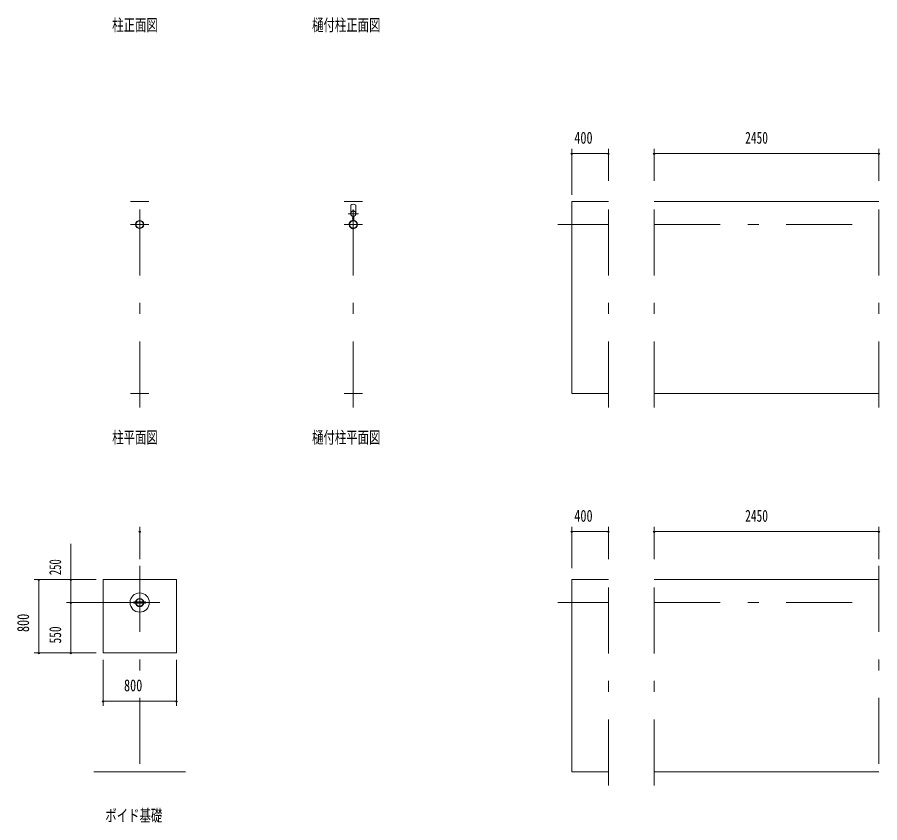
# Model space of a CAD drawing. Units: millimetres, scale not verified. Extents: x -25857 to 25867, y -10500 to 10500.
# Drawn here: x -25857 to -16450, y -8113 to 676 of the extents above; entities that cross this region are included whole.
import ezdxf
from ezdxf.enums import TextEntityAlignment as Align

# ---------------------------------------------------------------- set-up
doc = ezdxf.new("R2010")
doc.units = ezdxf.units.MM
doc.header["$LTSCALE"] = 60
doc.linetypes.add('USER3', pattern=[24, 12, -5, 2, -5])
for name, color, linetype, lineweight in [('0-2_1-05BOLD', 7, 'Continuous', 18), ('0-3_1-25CENTER', 3, 'USER3', 18), ('0-5_1-55DIM', 3, 'Continuous', 18)]:
    doc.layers.add(name, color=color, linetype=linetype, lineweight=lineweight)
doc.styles.add('ＭＳ ゴシック', font='')
doc.styles.get('ＭＳ ゴシック').set_extended_font_data('MS Gothic')

msp = doc.modelspace()

# ---------------------------------------------------------------- linework, layer by layer
at = {"layer": '0-2_1-05BOLD'}
for p, q in [((-24621.26, -1335.33), (-24421.25, -1335.33)), ((-22291.52, -1335.33), (-22091.52, -1335.33)), ((-22219.02, -1457.81), (-22219.02, -1373.23)), ((-22164.02, -1457.81), (-22164.02, -1373.23)), ((-18910.07, -1335.33), (-16460.07, -1335.33)), ((-22196.13, -1496.07), (-22196.13, -1539.41)), ((-22194.52, -1494.67), (-22194.52, -1540.88)), ((-22188.53, -1494.67), (-22188.53, -1540.88)), ((-22186.92, -1496.07), (-22186.92, -1539.41)), ((-24421.25, -3430.33), (-24621.26, -3430.33)), ((-22091.52, -3430.33), (-22291.52, -3430.33)), ((-16460.07, -3430.33), (-18910.07, -3430.33)), ((-24121.25, -6260.33), (-24121.25, -5460.33)), ((-19810.07, -7555.33), (-19810.07, -5460.33)), ((-19810.07, -5460.33), (-19410.07, -5460.33)), ((-18910.07, -5460.33), (-16460.07, -5460.33)), ((-24586.25, -5703.83), (-24565.33, -5703.83)), ((-24586.25, -5716.83), (-24586.25, -5703.83)), ((-24586.25, -5716.83), (-24565.33, -5716.83)), ((-24561.08, -5703.83), (-24481.43, -5703.83)), ((-24561.08, -5716.83), (-24481.43, -5716.83)), ((-24477.18, -5703.83), (-24456.25, -5703.83)), ((-24477.18, -5716.83), (-24456.25, -5716.83)), ((-24456.25, -5716.83), (-24456.25, -5703.83)), ((-24921.26, -6260.33), (-24121.25, -6260.33)), ((-24021.25, -7555.33), (-25021.26, -7555.33)), ((-19410.07, -7555.33), (-19810.07, -7555.33)), ((-16460.07, -7555.33), (-18910.07, -7555.33))]:
    msp.add_line(p, q, dxfattribs=at)
for points in [[(-19410.07, -3430.33), (-19810.07, -3430.33), (-19810.07, -1335.33), (-19410.07, -1335.33)], [(-24921.26, -6260.33), (-24921.26, -5460.33), (-24121.25, -5460.33)]]:
    msp.add_lwpolyline(points, dxfattribs=at)
for centre, radius in [((-22191.52, -1467.33), 27.5), ((-22191.52, -1435.98), 2.25), ((-24521.25, -1585.33), 44.55), ((-24521.25, -1585.33), 40.35), ((-22191.52, -1585.33), 44.55), ((-22191.52, -1585.33), 40.35), ((-22191.52, -1633.73), 2.25), ((-24521.25, -5710.33), 105), ((-24521.25, -5710.33), 44.55), ((-24521.25, -5710.33), 40.35)]:
    msp.add_circle(centre, radius, dxfattribs=at)
for centre, radius, start, end in [((-22191.52, -1408.73), 44.9, 52.23546, 127.76454), ((-22191.52, -1467.33), 29.1, 90, 260.90512), ((-22191.52, -1484.73), 44.9, 109.58864, 127.76454), ((-22191.52, -1435.98), 3.85, 270, 218.65778), ((-22191.52, -1467.33), 29.1, 279.09488, 84.06984), ((-22191.52, -1484.73), 44.9, 52.23546, 70.41136), ((-22191.52, -1585.33), 46.15, 95.72713, 270.00108), ((-22191.52, -1585.33), 46.15, 273.78915, 84.28163), ((-22191.52, -1633.73), 3.85, 142.09248, 90)]:
    msp.add_arc(centre, radius, start, end, dxfattribs=at)
at = {"layer": '0-3_1-25CENTER'}
for p, q in [((-24521.25, -3580.33), (-24521.25, -1185.33)), ((-22191.52, -3580.33), (-22191.52, -1185.33)), ((-19410.07, -3580.33), (-19410.07, -1185.33)), ((-18910.07, -3580.33), (-18910.07, -1185.33)), ((-16460.07, -3580.33), (-16460.07, -1185.33)), ((-22246.52, -1467.33), (-22136.52, -1467.33)), ((-24621.26, -1585.33), (-24421.25, -1585.33)), ((-22291.52, -1585.33), (-22091.52, -1585.33)), ((-22180.76, -1517.8), (-22202.29, -1517.8)), ((-19960.07, -1585.33), (-19410.07, -1585.33)), ((-18910.07, -1585.33), (-16460.07, -1585.33)), ((-24521.25, -5310.33), (-24521.25, -7705.33)), ((-19410.07, -7705.33), (-19410.07, -5310.33)), ((-18910.07, -7705.33), (-18910.07, -5310.33)), ((-16460.07, -5310.33), (-16460.07, -7705.33)), ((-25021.26, -5710.33), (-24021.25, -5710.33)), ((-19960.07, -5710.33), (-19410.07, -5710.33)), ((-18910.07, -5710.33), (-16460.07, -5710.33))]:
    msp.add_line(p, q, dxfattribs=at)
at = {"layer": '0-5_1-55DIM'}
for p, q in [((-19800.07, -810.33), (-19820.07, -810.33)), ((-19810.07, -1260.33), (-19810.07, -760.33)), ((-19810.07, -810.33), (-19410.07, -810.33)), ((-19400.07, -810.33), (-19420.07, -810.33)), ((-19410.07, -1110.33), (-19410.07, -760.33)), ((-18900.07, -810.33), (-18920.07, -810.33)), ((-18910.07, -1110.33), (-18910.07, -760.33)), ((-18910.07, -810.33), (-16460.07, -810.33)), ((-16450.07, -810.33), (-16470.07, -810.33)), ((-16460.07, -1110.33), (-16460.07, -760.33)), ((-24521.25, -5235.33), (-24521.25, -4885.33)), ((-19810.07, -4885.33), (-19810.07, -5335.33)), ((-19410.07, -5235.33), (-19410.07, -4885.33)), ((-18910.07, -5235.33), (-18910.07, -4885.33)), ((-16460.07, -5235.33), (-16460.07, -4885.33)), ((-24511.26, -4935.33), (-24531.26, -4935.33)), ((-19800.07, -4935.33), (-19820.07, -4935.33)), ((-19810.07, -4935.33), (-19410.07, -4935.33)), ((-19400.07, -4935.33), (-19420.07, -4935.33)), ((-18900.07, -4935.33), (-18920.07, -4935.33)), ((-18910.07, -4935.33), (-16460.07, -4935.33)), ((-16450.07, -4935.33), (-16470.07, -4935.33)), ((-25271.26, -5067.83), (-25271.26, -6260.33)), ((-24996.24, -5460.33), (-25671.26, -5460.33)), ((-25611.25, -5460.33), (-25631.25, -5460.33)), ((-25621.25, -5460.33), (-25621.25, -6260.33)), ((-25261.26, -5460.33), (-25281.26, -5460.33)), ((-24996.24, -5710.33), (-25321.26, -5710.33)), ((-25261.26, -5710.33), (-25281.26, -5710.33)), ((-24996.24, -6260.33), (-25671.26, -6260.33)), ((-25611.25, -6260.33), (-25631.25, -6260.33)), ((-25261.26, -6260.33), (-25281.26, -6260.33)), ((-24921.26, -6335.33), (-24921.26, -6835.33)), ((-24121.25, -6335.33), (-24121.25, -6835.33)), ((-24911.26, -6785.33), (-24931.26, -6785.33)), ((-24921.26, -6785.33), (-24121.25, -6785.33)), ((-24111.25, -6785.33), (-24131.25, -6785.33))]:
    msp.add_line(p, q, dxfattribs=at)
for centre in [(-19810.07, -810.33), (-19410.07, -810.33), (-18910.07, -810.33), (-16460.07, -810.33), (-24521.26, -4935.33), (-19810.07, -4935.33), (-19410.07, -4935.33), (-18910.07, -4935.33), (-16460.07, -4935.33), (-25621.25, -5460.33), (-25271.26, -5460.33), (-25271.26, -5710.33), (-25621.25, -6260.33), (-25271.26, -6260.33), (-24921.26, -6785.33), (-24121.25, -6785.33)]:
    msp.add_arc(centre, 10, 180, 0, dxfattribs=at)

# ---------------------------------------------------------------- texts
at = {"layer": '0-5_1-55DIM', "color": 7, "style": 'ＭＳ ゴシック'}
for s, width, p in [('柱正面図', 0.7, (-24821.26, 487.43)), ('樋付柱正面図', 0.7, (-22641.52, 487.43)), ('400', 0.75, (-19781.32, -742.57)), ('2450', 0.7, (-17917.57, -742.57)), ('柱平面図', 0.7, (-24821.26, -4012.56)), ('樋付柱平面図', 0.7, (-22641.52, -4012.56)), ('400', 0.75, (-19781.32, -4867.56)), ('2450', 0.7, (-17917.57, -4867.56)), ('800', 0.75, (-24692.5, -6717.56)), ('ボイド基礎', 0.7, (-24896.26, -8137.56))]:
    msp.add_text(s, height=130.2, dxfattribs=dict(at, width=width)).set_placement(p, align=Align.BOTTOM_LEFT)
for s, width, p in [('250', 0.65, (-25339.02, -5410.33)), ('800', 0.75, (-25689.02, -6031.58)), ('550', 0.7, (-25339.02, -6156.58))]:
    msp.add_text(s, height=130.2, rotation=90, dxfattribs=dict(at, width=width)).set_placement(p, align=Align.BOTTOM_LEFT)

doc.saveas('drawing.dxf')
